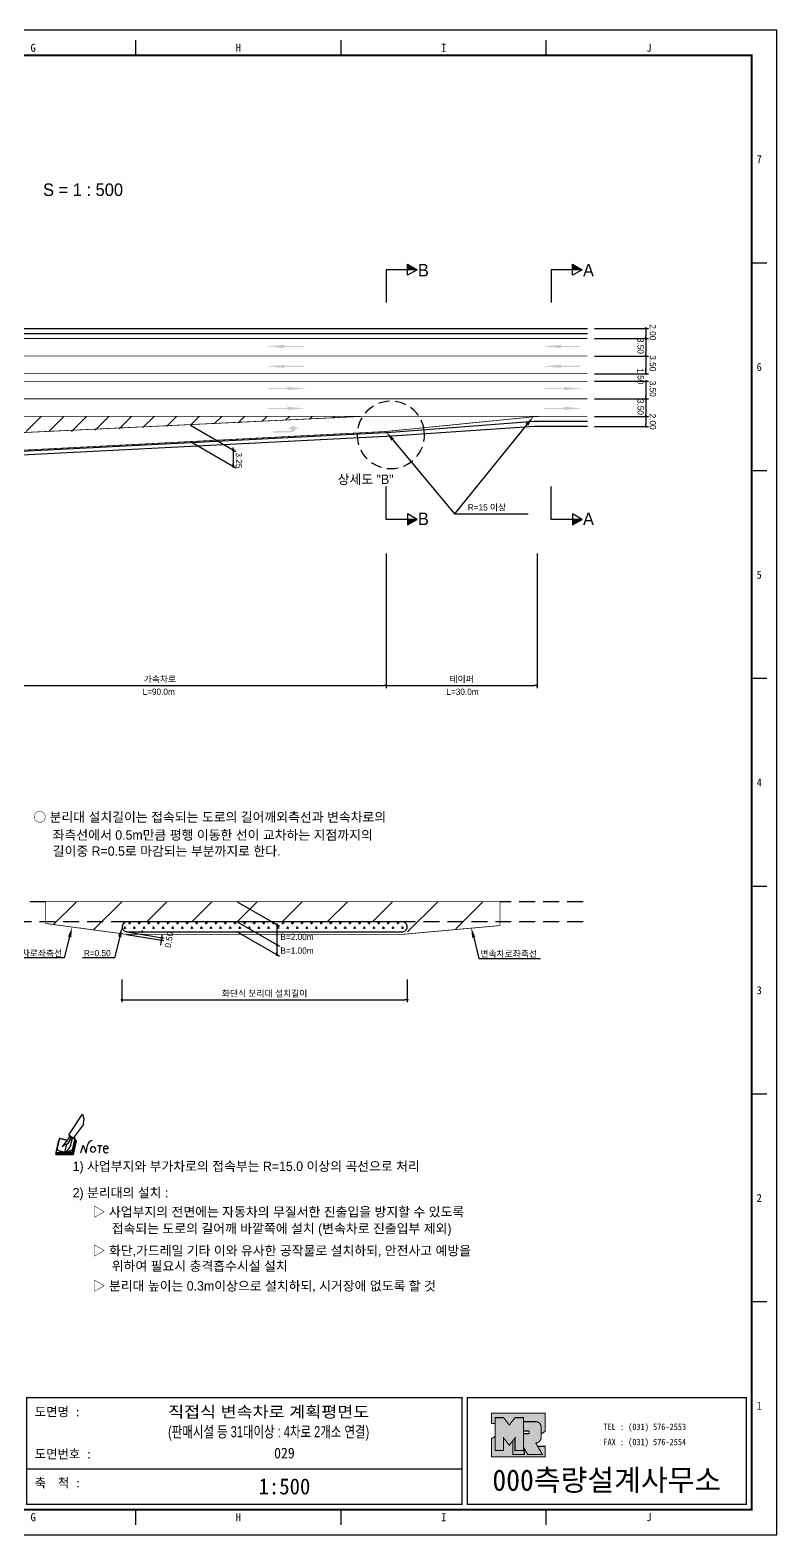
# Model space of a CAD drawing. Header units: millimetres. Extents: x 584 to 1007, y -2 to 297.
# Drawn here: x 858.5 to 1007, y -1.9 to 297.4 of the extents above; entities that cross this region are included whole.
import ezdxf
from ezdxf.enums import TextEntityAlignment as Align

# ---------------------------------------------------------------- set-up
doc = ezdxf.new("R2010")
doc.units = ezdxf.units.MM
doc.linetypes.add('HIDDEN', pattern=[9.525, 6.35, -3.175])
for name, color, linetype in [('CC-GSTR-0004', 4, 'Continuous'), ('CM-LANE-0030', 30, 'Continuous'), ('CZ-DIMT-0002', 7, 'Continuous'), ('CZ-LIN1-0007', 7, 'Continuous'), ('CZ-LIN2-0003', 3, 'Continuous'), ('CZ-LINE-0001', 7, 'Continuous'), ('CZ-TEXT-BOX0', 7, 'Continuous'), ('TITLE', 7, 'Continuous')]:
    doc.layers.add(name, color=color, linetype=linetype)
doc.styles.add('돋움', font='')
doc.styles.add('돋음체', font='')
doc.styles.get('돋움').set_extended_font_data('Dotum')
doc.styles.get('돋음체').set_extended_font_data('DotumChe')

# ---------------------------------------------------------------- blocks, each defined once
blk = doc.blocks.new('note')
for p, q in [((0.85, 3.5), (3.53, 7.57)), ((3.53, 7.57), (3.8, 6.64)), ((3.8, 6.64), (3.69, 5.72)), ((1, 3.1), (0.75, 2.77)), ((0.85, 3.5), (1.8, 2.79)), ((1, 3.4), (0.85, 3.21)), ((0.85, 3.21), (1.52, 2.71)), ((1.8, 2.79), (3.74, 5.46)), ((3.69, 5.72), (3.74, 5.46)), ((-1.24, 2.36), (-1.77, 0)), ((-1.77, 0), (1.77, 0)), ((-1.77, 0), (-1.77, -0.3)), ((-1.53, 0.52), (-1.55, 0.54)), ((-1.01, 2.9), (-1.53, 0.52)), ((-1.48, 0.48), (-1.53, 0.52)), ((-1.43, 0.44), (-1.48, 0.48)), ((-1.38, 0.41), (-1.43, 0.44)), ((-1.33, 0.4), (-1.38, 0.41)), ((-1.27, 0.37), (-1.33, 0.4)), ((-1.22, 0.35), (-1.27, 0.37)), ((-1.13, 2.36), (-1.24, 2.36)), ((-1.17, 0.33), (-1.22, 0.35)), ((-1.12, 0.32), (-1.17, 0.33)), ((-1.02, 0.25), (-1.12, 0.32)), ((-0.97, 0.22), (-1.02, 0.25)), ((-1, 2.9), (-1.01, 2.9)), ((-0.98, 2.85), (-1, 2.9)), ((-0.95, 2.8), (-0.98, 2.85)), ((-0.93, 0.21), (-0.97, 0.22)), ((-0.9, 2.75), (-0.95, 2.8)), ((-0.88, 0.19), (-0.93, 0.21)), ((-0.85, 2.72), (-0.9, 2.75)), ((-0.8, 0.18), (-0.88, 0.19)), ((-0.79, 2.69), (-0.85, 2.72)), ((-0.75, 0.17), (-0.8, 0.18)), ((-0.74, 2.68), (-0.79, 2.69)), ((-0.7, 0.16), (-0.75, 0.17)), ((-0.69, 2.65), (-0.74, 2.68)), ((-0.64, 0.15), (-0.7, 0.16)), ((-0.64, 2.65), (-0.69, 2.65)), ((-0.59, 2.63), (-0.64, 2.65)), ((-0.58, 0.14), (-0.64, 0.15)), ((-0.54, 2.62), (-0.59, 2.63)), ((-0.53, 0.13), (-0.58, 0.14)), ((-0.48, 2.61), (-0.54, 2.62)), ((-0.48, 0.12), (-0.53, 0.13)), ((-0.43, 2.61), (-0.48, 2.61)), ((-0.43, 0.11), (-0.48, 0.12)), ((0.75, 2.77), (-0.46, 1.16)), ((0.37, 2.24), (-0.46, 1.16)), ((-0.46, 1.16), (-0.08, 1.47)), ((-0.38, 2.59), (-0.43, 2.61)), ((-0.38, 0.08), (-0.43, 0.11)), ((-0.33, 2.59), (-0.38, 2.59)), ((-0.29, 0.06), (-0.38, 0.08)), ((-0.27, 2.58), (-0.33, 2.59)), ((-0.23, 0.05), (-0.29, 0.06)), ((-0.22, 2.57), (-0.27, 2.58)), ((-0.16, 0.04), (-0.23, 0.05)), ((-0.17, 2.56), (-0.22, 2.57)), ((-0.12, 2.55), (-0.17, 2.56)), ((-0.11, 0.03), (-0.16, 0.04)), ((-0.07, 2.53), (-0.12, 2.55)), ((-0.04, 0.02), (-0.11, 0.03)), ((-0.08, 1.47), (0.72, 1.75)), ((-0.01, 2.51), (-0.07, 2.53)), ((-0.05, -0.3), (-0.05, 0)), ((0, 0), (-0.04, 0.02)), ((0.04, 2.5), (-0.01, 2.51)), ((0.37, 1.63), (0, 0)), ((0, 0), (1.6, 0.53)), ((0, 0), (1.65, 0.18)), ((0, 0.01), (0.06, 0.04)), ((0, -0.3), (0, 0)), ((0.09, 2.48), (0.04, 2.5)), ((0.05, -0.3), (0.05, 0)), ((0.06, 0.04), (0.11, 0.07)), ((0.14, 2.48), (0.09, 2.48)), ((0.11, 0.07), (0.16, 0.09)), ((0.2, 2.47), (0.14, 2.48)), ((0.16, 0.09), (0.21, 0.12)), ((0.26, 2.43), (0.18, 2.46)), ((0.21, 0.12), (0.27, 0.14)), ((0.34, 2.4), (0.26, 2.43)), ((0.27, 0.14), (0.36, 0.19)), ((0.45, 2.37), (0.34, 2.4)), ((0.36, 0.19), (0.41, 0.22)), ((0.41, 0.22), (0.46, 0.27)), ((0.46, 0.27), (0.51, 0.3)), ((0.51, 0.3), (0.56, 0.34)), ((0.56, 0.34), (0.6, 0.4)), ((0.6, 0.4), (0.64, 0.45)), ((0.64, 0.45), (0.67, 0.51)), ((0.67, 0.51), (0.74, 0.58)), ((0.72, 1.75), (1.16, 2.53)), ((0.74, 0.58), (0.79, 0.63)), ((0.79, 0.63), (0.83, 0.68)), ((0.83, 0.68), (0.86, 0.73)), ((0.86, 0.73), (0.89, 0.79)), ((0.89, 0.84), (0.92, 0.89)), ((0.89, 0.79), (0.89, 0.84)), ((0.92, 0.89), (0.96, 0.95)), ((0.96, 0.95), (1.01, 0.97)), ((1.47, 2.74), (1.01, 0.97)), ((1.16, 2.53), (1.37, 2.82)), ((2.13, 2.84), (1.44, 2.63)), ((1.52, 2.71), (1.66, 2.9)), ((1.6, 0.53), (2.13, 2.84)), ((1.65, 0.18), (2.19, 2.48)), ((1.77, 0), (2.3, 2.36)), ((1.77, -0.3), (2.3, 2.07)), ((1.77, -0.38), (2.3, 1.99)), ((1.77, -0.44), (2.3, 1.93)), ((1.77, 0), (1.77, -0.3)), ((2.19, 2.48), (2.04, 2.47)), ((2.3, 2.36), (2.16, 2.36)), ((2.3, 2.36), (2.3, 2.07)), ((3.21, -0.08), (3.68, 1.4)), ((3.68, 1.4), (4.26, -0.14)), ((4.26, -0.14), (4.56, 1.44)), ((6.55, 1.34), (7.46, 1.34)), ((7.01, 1.34), (6.87, -0.11)), ((7.71, 0.77), (7.71, 0.55)), ((7.71, 0.77), (8.67, 0.77)), ((-1.77, -0.3), (1.77, -0.3)), ((-1.77, -0.43), (-1.77, -0.3)), ((-1.77, -0.37), (1.77, -0.37)), ((-1.77, -0.43), (1.77, -0.43))]:
    blk.add_line(p, q)
for centre, major_axis, start_param, end_param in [((0.4, 2.31), (0.0702, 0.0702), 3.283946, 6.425539), ((5.68, 1.23), (-0.806, 0.806), -0.591174, 0.597824), ((5.66, 0.58), (-0.378, 0.378), 3.926991, 10.210176), ((8.3, 0.49), (0.422, 0.422), 2.265602, 4.634911), ((8.19, 0.77), (-0.342, 0.342), 3.926991, 7.068583)]:
    blk.add_ellipse(centre, major_axis=major_axis, ratio=1, start_param=start_param, end_param=end_param)
blk = doc.blocks.new('_Dot')
at = {"color": 0, "linetype": 'ByBlock', "lineweight": -2}
blk.add_line((-0.5, 0), (-1, 0), dxfattribs=at)
at = {"color": 0, "linetype": 'ByBlock', "const_width": 0.5}
blk.add_lwpolyline([(-0.25, 0, 1), (0.25, 0, 1)], format="xyb", close=True, dxfattribs=at)

msp = doc.modelspace()

# ---------------------------------------------------------------- hatches: boundary and pattern name
at = {"layer": 'CM-LANE-0030'}
h = msp.add_hatch(dxfattribs=at)
h.set_pattern_fill('ANSI31', color=256, style=0)
h.set_pattern_definition([(45, (-1391.6564, 451.2715), (-2.245064, 2.245064), [])])
h.paths.add_polyline_path([(656.85, 220.57), (685.54, 217.57), (690.34, 217.57), (690.32, 217.57, -0.949204), (690.37, 218.57), (856.38, 218.57, -0.974596), (856.4, 217.57), (856.39, 217.57), (866.11, 217.57), (924.36, 220.57)])
at = {"layer": 'CZ-LIN1-0007'}
for points in [[(909.05, 234.82), (909.05, 234.6), (912.87, 234.6), (912.87, 234.39), (909.05, 234.39), (909.05, 234.17), (905.4, 234.49)], [(964.05, 234.82), (964.05, 234.6), (967.87, 234.6), (967.87, 234.39), (964.05, 234.39), (964.05, 234.17), (960.4, 234.49)], [(909.05, 230.86), (909.05, 230.64), (912.87, 230.64), (912.87, 230.43), (909.05, 230.43), (909.05, 230.21), (905.4, 230.53)], [(964.05, 230.86), (964.05, 230.64), (967.87, 230.64), (967.87, 230.43), (964.05, 230.43), (964.05, 230.21), (960.4, 230.53)], [(909.66, 226.44), (909.66, 226.22), (905.83, 226.22), (905.83, 226.01), (909.66, 226.01), (909.66, 225.8), (913.31, 226.12)], [(964.66, 226.44), (964.66, 226.22), (960.83, 226.22), (960.83, 226.01), (964.66, 226.01), (964.66, 225.8), (968.31, 226.12)], [(909.66, 222.48), (909.66, 222.27), (905.83, 222.27), (905.83, 222.05), (909.66, 222.05), (909.66, 221.84), (913.31, 222.16)], [(964.66, 222.48), (964.66, 222.27), (960.83, 222.27), (960.83, 222.05), (964.66, 222.05), (964.66, 221.84), (968.31, 222.16)], [(910.27, 217.38, 0.267976), (911.3, 218.07), (911.93, 218.07), (910.75, 218.72), (909.81, 218.08), (910.5, 218.07, -0.504994), (910.2, 217.65), (906.73, 217.63), (906.73, 217.36)]]:
    msp.add_hatch(color=256, dxfattribs=at).paths.add_polyline_path(points)
at = {"layer": 'CZ-LIN2-0003'}
h = msp.add_hatch(dxfattribs=at)
h.set_pattern_fill('CROSS', color=256, scale=0.15, style=0)
h.set_pattern_definition([(0, (-1466.0634, 574.1323), (0.9525, 0.9525), [0.47625, -1.42875]), (90, (-1465.8253, 573.8942), (-0.9525, 0.9525), [0.47625, -1.42875])])
h.paths.add_polyline_path([(877.78, 120.03, 0.868933), (877.5, 118.07, -0.000934), (877.64, 118.03), (932.64, 118.03, -0.000934), (932.77, 118.07, 0.868933), (932.5, 120.03)])
at = {"layer": 'CZ-LINE-0001'}
for points in [[(933.54, 250.84), (933.54, 249.74), (935.44, 249.74)], [(966.37, 250.84), (966.37, 249.74), (968.27, 249.74)], [(935.44, 200.07), (933.54, 200.07), (933.54, 198.97)], [(968.27, 200.07), (966.37, 200.07), (966.37, 198.97)]]:
    msp.add_hatch(color=256, dxfattribs=at).paths.add_polyline_path(points)
at = {"layer": 'TITLE', "ltscale": 150}
h = msp.add_hatch(color=8, dxfattribs=at)
edge = h.paths.add_edge_path()
edge.add_line((960.92, 22.28), (950.25, 22.28))
edge.add_line((950.25, 22.28), (950.25, 20.2))
edge.add_line((950.25, 20.2), (950.96, 20.2))
edge.add_line((950.96, 20.2), (950.96, 21.37))
edge.add_line((950.96, 21.37), (952.65, 21.37))
edge.add_line((952.65, 21.37), (953.78, 19.92))
edge.add_line((953.78, 19.92), (954.91, 21.37))
edge.add_line((954.91, 21.37), (956.6, 21.37))
edge.add_line((956.6, 21.37), (956.6, 20.58))
edge.add_line((956.6, 20.58), (959.04, 20.58))
edge.add_arc((959.04, 19.51), 1.07, 0, 90, ccw=False)
edge.add_line((960.1, 19.51), (960.1, 18.14))
edge.add_line((960.1, 18.14), (960.92, 18.65))
edge.add_line((960.92, 18.65), (960.92, 22.28))
h.paths.add_polyline_path([(954.46, 16.76), (953.78, 15.88), (952.65, 17.33), (952.65, 14.82), (950.96, 14.82), (950.96, 17.66), (950.25, 17.22), (950.25, 13.59), (960.92, 13.59), (960.92, 15.67), (959.42, 15.67), (960.38, 14.02), (957.47, 14.02), (956.77, 15.23), (956.77, 14.02), (954.46, 14.02)])
msp.add_hatch(color=5, dxfattribs=at).paths.add_polyline_path([(956.6, 21.37), (954.91, 21.37), (953.78, 19.92), (952.65, 21.37), (950.96, 21.37), (950.96, 14.82), (952.65, 14.82), (952.65, 17.33), (953.78, 15.88), (954.91, 17.33), (954.91, 14.82), (956.6, 14.82)])
h = msp.add_hatch(color=161, dxfattribs=at)
edge = h.paths.add_edge_path()
edge.add_arc((959.04, 19.51), 1.07, 360, 450)
edge.add_line((959.04, 20.58), (956.6, 20.58))
edge.add_line((956.6, 20.58), (956.6, 18.72))
edge.add_line((956.6, 18.72), (957.59, 18.72))
edge.add_arc((957.59, 18.61), 0.113, 0, 90, ccw=False)
edge.add_line((957.71, 18.61), (957.71, 18.3))
edge.add_arc((957.59, 18.3), 0.113, 270, 360, ccw=False)
edge.add_line((957.59, 18.19), (956.6, 18.19))
edge.add_line((956.6, 18.19), (956.6, 14.82))
edge.add_line((956.6, 14.82), (954.91, 14.82))
edge.add_line((954.91, 14.82), (954.91, 17.33))
edge.add_line((954.91, 17.33), (954.46, 16.76))
edge.add_line((954.46, 16.76), (954.46, 14.02))
edge.add_line((954.46, 14.02), (956.77, 14.02))
edge.add_line((956.77, 14.02), (956.77, 15.23))
edge.add_line((956.77, 15.23), (957.47, 14.02))
edge.add_line((957.47, 14.02), (960.38, 14.02))
edge.add_line((960.38, 14.02), (959.04, 16.34))
edge.add_arc((959.04, 17.4), 1.07, 270, 360)
edge.add_line((960.1, 17.4), (960.1, 19.51))

# ---------------------------------------------------------------- linework, layer by layer
at = {"color": 0, "linetype": 'ByBlock', "lineweight": -2}
for p, q in [((980.94, 237.82), (980.94, 237.57)), ((980.94, 236.32), (980.94, 236.57)), ((980.94, 235.82), (980.94, 235.57)), ((980.94, 232.82), (980.94, 233.07)), ((980.94, 232.32), (980.94, 232.07)), ((980.94, 229.32), (980.94, 229.57)), ((980.94, 229.32), (980.94, 229.57)), ((980.94, 227.32), (980.94, 227.07)), ((980.94, 227.32), (980.94, 227.07)), ((980.94, 224.32), (980.94, 224.57)), ((980.94, 223.82), (980.94, 223.57)), ((980.94, 220.82), (980.94, 221.07)), ((980.94, 220.32), (980.94, 220.07)), ((980.94, 218.82), (980.94, 219.07)), ((898.86, 214.16), (898.86, 214.41)), ((898.86, 213.66), (898.86, 213.41)), ((898.86, 210.91), (898.86, 211.16)), ((884.72, 117.11), (884.76, 117.35)), ((907.57, 119.2), (907.57, 118.95)), ((884.56, 116.12), (884.51, 115.88)), ((907.57, 115.2), (907.57, 114.95)), ((907.57, 113.7), (907.57, 113.95))]:
    msp.add_line(p, q, dxfattribs=at)
at = {"color": 0, "linetype": 'ByBlock', "const_width": 0.25}
for points in [[(980.94, 237.94, 1), (980.94, 238.19, 1)], [(980.94, 236.19, 1), (980.94, 235.94, 1)], [(980.94, 235.94, 1), (980.94, 236.19, 1)], [(980.94, 232.69, 1), (980.94, 232.44, 1)], [(980.94, 232.44, 1), (980.94, 232.69, 1)], [(980.94, 229.19, 1), (980.94, 228.94, 1)], [(980.94, 229.19, 1), (980.94, 228.94, 1)], [(980.94, 227.44, 1), (980.94, 227.69, 1)], [(980.94, 227.44, 1), (980.94, 227.69, 1)], [(980.94, 224.19, 1), (980.94, 223.94, 1)], [(980.94, 223.94, 1), (980.94, 224.19, 1)], [(980.94, 220.44, 1), (980.94, 220.69, 1)], [(980.94, 220.69, 1), (980.94, 220.44, 1)], [(980.94, 218.69, 1), (980.94, 218.44, 1)], [(898.86, 214.04, 1), (898.86, 213.79, 1)], [(898.86, 213.79, 1), (898.86, 214.04, 1)], [(898.86, 210.79, 1), (898.86, 210.54, 1)], [(884.7, 116.98, 1), (884.66, 116.74, 1)], [(907.57, 119.32, 1), (907.57, 119.57, 1)], [(884.58, 116.24, 1), (884.62, 116.49, 1)], [(907.57, 115.32, 1), (907.57, 115.57, 1)], [(907.57, 113.57, 1), (907.57, 113.32, 1)]]:
    msp.add_lwpolyline(points, format="xyb", close=True, dxfattribs=at)
at = {"layer": 'CC-GSTR-0004'}
for points in [[(629.3, 238.07), (969.3, 238.07)], [(629.3, 237.07), (969.3, 237.07)]]:
    msp.add_lwpolyline(points, dxfattribs=at)
for points in [[(969.3, 219.57), (959.86, 219.57, 0.01872), (958.73, 219.53), (929.47, 217.33, -0.005853), (929.12, 217.31), (848.94, 213.18, 0.185887), (839.48, 208.4)], [(969.3, 218.57), (959.79, 218.57, 0.016655), (958.8, 218.54), (929.41, 216.58), (929.41, 216.58, -0.003788), (929.18, 216.56), (929.18, 216.56), (849, 212.43, 0.185554), (840.04, 207.9)]]:
    msp.add_lwpolyline(points, format="xyb", dxfattribs=at)
at = {"layer": 'CM-LANE-0030'}
for p, q in [((863.15, 119.47), (867.71, 124.03)), ((871.01, 118.35), (876.69, 124.03)), ((881.67, 120.03), (885.67, 124.03)), ((890.65, 120.03), (894.65, 124.03)), ((899.63, 120.03), (903.63, 124.03)), ((908.61, 120.03), (912.61, 124.03)), ((917.59, 120.03), (921.59, 124.03)), ((926.58, 120.03), (930.58, 124.03)), ((933.56, 118.03), (939.56, 124.03)), ((943.14, 118.63), (948.54, 124.03))]:
    msp.add_line(p, q, dxfattribs=at)
at = {"layer": 'CM-LANE-0030', "const_width": 0.15}
for points in [[(629.3, 229.07), (969.3, 229.07)], [(629.3, 227.57), (969.3, 227.57)]]:
    msp.add_lwpolyline(points, dxfattribs=at)
msp.add_lwpolyline([(856.37, 217.32), (690.42, 217.32), (656.85, 220.57), (924.36, 220.57)], close=True, dxfattribs=at)
msp.add_lwpolyline([(951.95, 124.03), (951.95, 119.28), (932.56, 117.53, 0.022569), (932.56, 117.53), (877.64, 117.53, 0.006704), (877.64, 117.53), (861.59, 119.69), (861.59, 124.03)], format="xyb", close=True, dxfattribs=at)
at = {"layer": 'CZ-LIN1-0007', "const_width": 0.15}
msp.add_lwpolyline([(629.3, 236.07), (969.3, 236.07)], dxfattribs=at)
at = {"layer": 'CZ-LIN1-0007', "linetype": 'HIDDEN', "const_width": 0.15}
for points in [[(629.3, 232.57), (969.3, 232.57)], [(629.3, 224.07), (969.3, 224.07)], [(924.36, 220.57), (960.04, 220.57)]]:
    msp.add_lwpolyline(points, dxfattribs=at)
at = {"layer": 'CZ-LIN1-0007', "const_width": 0.15}
msp.add_lwpolyline([(969.3, 220.57), (960.04, 220.57, 0.024922), (958.55, 220.49), (929.65, 217.61), (929.65, 217.61, -0.012053), (928.93, 217.55), (928.93, 217.55), (848.92, 213.43, 0.185992), (839.3, 208.57)], format="xyb", dxfattribs=at)
at = {"layer": 'CZ-LIN2-0003'}
msp.add_lwpolyline([(932.64, 118.03, -0.000934), (932.77, 118.07, 0.868933), (932.5, 120.03), (877.78, 120.03, 0.868933), (877.5, 118.07, -0.000934), (877.64, 118.03)], format="xyb", close=True, dxfattribs=at)
at = {"layer": 'CZ-LINE-0001'}
for p, q in [((935.44, 249.74), (929.3, 249.74)), ((929.3, 249.74), (929.3, 243.2)), ((933.54, 248.64), (933.54, 250.84)), ((933.54, 250.84), (935.44, 249.74)), ((935.44, 249.74), (933.54, 248.64)), ((968.27, 249.74), (962.13, 249.74)), ((962.13, 249.74), (962.13, 243.2)), ((966.37, 248.64), (966.37, 250.84)), ((966.37, 250.84), (968.27, 249.74)), ((968.27, 249.74), (966.37, 248.64)), ((970.72, 238.07), (981.44, 238.07)), ((980.94, 237.57), (980.94, 236.57)), ((970.72, 236.07), (981.44, 236.07)), ((970.72, 236.07), (981.44, 236.07)), ((980.94, 235.57), (980.94, 233.07)), ((970.72, 232.57), (981.44, 232.57)), ((970.72, 232.57), (981.44, 232.57)), ((980.94, 232.07), (980.94, 229.57)), ((970.72, 229.07), (981.44, 229.07)), ((970.72, 229.07), (981.44, 229.07)), ((970.72, 227.57), (981.44, 227.57)), ((970.72, 227.57), (981.44, 227.57)), ((980.94, 229.57), (980.94, 230.07)), ((980.94, 227.07), (980.94, 224.57)), ((980.94, 227.07), (980.94, 226.57)), ((970.72, 224.07), (981.44, 224.07)), ((970.72, 224.07), (981.44, 224.07)), ((980.94, 223.57), (980.94, 221.07)), ((890.36, 218.82), (899.36, 213.62)), ((970.72, 220.57), (981.44, 220.57)), ((970.72, 220.57), (981.44, 220.57)), ((970.72, 218.57), (981.44, 218.57)), ((980.94, 220.07), (980.94, 219.07)), ((890.36, 215.57), (899.36, 210.37)), ((898.86, 213.41), (898.86, 210.41)), ((929.3, 200.07), (929.3, 206.61)), ((962.13, 200.07), (962.13, 206.61)), ((935.44, 200.07), (933.54, 201.17)), ((933.54, 201.17), (933.54, 198.97)), ((942.9, 201.22), (957.53, 201.22)), ((968.27, 200.07), (966.37, 201.17)), ((966.37, 201.17), (966.37, 198.97)), ((935.44, 200.07), (929.3, 200.07)), ((933.54, 198.97), (935.44, 200.07)), ((968.27, 200.07), (962.13, 200.07)), ((966.37, 198.97), (968.27, 200.07)), ((929.3, 193.31), (929.3, 166.53)), ((929.3, 193.31), (929.3, 166.53)), ((959.3, 193.31), (959.3, 166.53)), ((839.8, 167.03), (928.8, 167.03)), ((929.8, 167.03), (958.8, 167.03)), ((899.63, 124.03), (908.07, 119.16)), ((899.63, 120.03), (908.07, 115.16)), ((877.64, 117.53), (885.09, 116.29)), ((877.72, 118.02), (885.17, 116.78)), ((880.76, 117.77), (880.85, 118.27)), ((899.63, 118.03), (908.07, 113.16)), ((907.57, 119.45), (907.57, 113.45)), ((884.51, 115.88), (884.43, 115.38)), ((876.73, 108.55), (876.73, 104.01)), ((933.5, 108.55), (933.5, 104.01)), ((877.23, 104.51), (933, 104.51))]:
    msp.add_line(p, q, dxfattribs=at)
at = {"layer": 'CZ-LINE-0001', "linetype": 'HIDDEN', "ltscale": 0.35}
msp.add_line((936.87, 217.67), (936.87, 217.67), dxfattribs=at)
at = {"layer": 'CZ-LINE-0001', "linetype": 'HIDDEN', "ltscale": 0.5}
for p, q in [((861.59, 124.03), (845.07, 124.03)), ((968.47, 124.03), (951.95, 124.03)), ((877.78, 120.03), (845.07, 120.03)), ((968.47, 120.03), (932.5, 120.03))]:
    msp.add_line(p, q, dxfattribs=at)
at = {"layer": 'CZ-LINE-0001'}
for points in [[(957.29, 218.94), (942.9, 201.22)], [(930.58, 215.96), (942.9, 201.22)], [(866.33, 117.01), (865.28, 112.83), (853.05, 112.83)], [(876.29, 117.05), (875.24, 112.87), (868.9, 112.87)]]:
    msp.add_lwpolyline(points, dxfattribs=at)
at = {"layer": 'CZ-LINE-0001', "extrusion": (0, 0, -1)}
msp.add_lwpolyline([(-946.7, 116.92), (-947.75, 112.74), (-959.98, 112.74)], dxfattribs=at)
at = {"layer": 'CZ-LINE-0001', "linetype": 'HIDDEN', "ltscale": 0.35}
msp.add_arc((930.22, 216.89), 6.7, 6.7667, 6.749, dxfattribs=at)
at = {"layer": 'CZ-LINE-0001'}
for points in [[(957.03, 219.15), (958.55, 220.49), (957.55, 218.73)], [(930.33, 215.74), (929.3, 217.49), (930.84, 216.17)], [(866.01, 117.09), (866.82, 118.95), (866.65, 116.93)], [(875.97, 117.13), (876.78, 118.99), (876.61, 116.96)]]:
    msp.add_solid(points, dxfattribs=at)
at = {"layer": 'CZ-LINE-0001', "extrusion": (0, 0, -1)}
msp.add_solid([(-947.02, 117), (-946.21, 118.86), (-946.38, 116.84)], dxfattribs=at)
at = {"layer": 'TITLE', "color": 7, "linetype": 'Continuous'}
for p, q in [((879.49, 292.39), (879.49, 295.41)), ((920.32, 292.39), (920.32, 295.41)), ((961.14, 292.39), (961.14, 295.41)), ((1004.99, 251.06), (1001.97, 251.06)), ((1004.99, 209.73), (1001.97, 209.73)), ((1004.99, 168.4), (1001.97, 168.4)), ((1004.99, 127.07), (1001.97, 127.07)), ((1004.99, 85.74), (1001.97, 85.74)), ((1004.99, 44.41), (1001.97, 44.41)), ((879.49, 0.06), (879.49, 3.08)), ((920.32, 0.06), (920.32, 3.08)), ((961.14, 0.06), (961.14, 3.08))]:
    msp.add_line(p, q, dxfattribs=at)
at = {"layer": 'TITLE', "ltscale": 150}
msp.add_line((857.79, 11.22), (944.4, 11.22), dxfattribs=at)
at = {"layer": 'TITLE'}
msp.add_line((1002.08, 3.08), (593.22, 3.08), dxfattribs=at)
msp.add_lwpolyline([(583.64, -1.95), (1007, -1.95), (1007, 297.43), (583.64, 297.43)], close=True, dxfattribs=at)
at = {"layer": 'TITLE', "linetype": 'Continuous', "const_width": 0.403}
msp.add_lwpolyline([(593.72, 3.08), (593.72, 292.39), (1001.97, 292.39), (1001.97, 3.08)], close=True, dxfattribs=at)
at = {"layer": 'TITLE', "ltscale": 150}
for points, const_width in [([(857.79, 25.37), (944.4, 25.37), (944.4, 4.15), (857.79, 4.15)], 0.265), ([(1000.9, 25.37), (1000.9, 4.15), (945.46, 4.15), (945.46, 25.37), (1000.9, 25.37)], 0.265), ([(956.6, 21.37), (954.91, 21.37), (953.78, 19.92), (952.65, 21.37), (950.96, 21.37), (950.96, 14.82), (952.65, 14.82), (952.65, 17.33), (953.78, 15.88), (954.91, 17.33), (954.91, 14.82), (956.6, 14.82)], 0.212), ([(954.46, 16.76), (953.78, 15.88), (952.65, 17.33), (952.65, 14.82), (950.96, 14.82), (950.96, 17.66), (950.25, 17.22), (950.25, 13.59), (960.92, 13.59), (960.92, 15.67), (959.42, 15.67), (960.38, 14.02), (957.47, 14.02), (956.77, 15.23), (956.77, 14.02), (954.46, 14.02)], 0.212)]:
    msp.add_lwpolyline(points, close=True, dxfattribs=dict(at, const_width=const_width))
at = {"layer": 'TITLE', "ltscale": 150, "const_width": 0.212}
for points in [[(960.92, 22.28), (950.25, 22.28), (950.25, 20.2), (950.96, 20.2), (950.96, 21.37), (952.65, 21.37), (953.78, 19.92), (954.91, 21.37), (956.6, 21.37), (956.6, 20.58), (959.04, 20.58, -0.414214), (960.1, 19.51), (960.1, 18.14), (960.92, 18.65)], [(960.1, 19.51, 0.414214), (959.04, 20.58), (956.6, 20.58), (956.6, 18.72), (957.59, 18.72, -0.414214), (957.71, 18.61), (957.71, 18.3, -0.414214), (957.59, 18.19), (956.6, 18.19), (956.6, 14.82), (954.91, 14.82), (954.91, 17.33), (954.46, 16.76), (954.46, 14.02), (956.77, 14.02), (956.77, 15.23), (957.47, 14.02), (960.38, 14.02), (959.04, 16.34, 0.414214), (960.1, 17.4)]]:
    msp.add_lwpolyline(points, format="xyb", close=True, dxfattribs=at)

# ---------------------------------------------------------------- block references
at = {"layer": 'CZ-LINE-0001', "xscale": 0.5, "yscale": 0.5, "zscale": 0.5}
for p in [(929.3, 167.03), (959.3, 167.03), (933.5, 104.51)]:
    msp.add_blockref('_Dot', p, dxfattribs=at)
at = {"layer": 'CZ-LINE-0001', "xscale": 0.5, "yscale": 0.5, "zscale": 0.5, "rotation": 180}
for p in [(929.3, 167.03), (876.73, 104.51)]:
    msp.add_blockref('_Dot', p, dxfattribs=at)
at = {"layer": 'CZ-TEXT-BOX0'}
msp.add_blockref('note', (865.34, 74.16), dxfattribs=at)

# ---------------------------------------------------------------- texts
at = {"layer": 'CZ-DIMT-0002', "style": '돋움'}
for s, height, p in [('B', 2.5, (936.69, 249.66)), ('A', 2.5, (969.53, 249.66)), ('상세도 "B"', 1.875, (925.21, 208.06)), ('B', 2.5, (936.69, 200.2)), ('R=15 이상', 1.25, (949.33, 202.48)), ('A', 2.5, (969.53, 200.2)), ('L=90.0m', 1.25, (884.05, 165.8)), ('L=30.0m', 1.25, (944.47, 165.8))]:
    msp.add_text(s, height=height, dxfattribs=at).set_placement(p, align=Align.MIDDLE_CENTER)
for s, p in [('2.00', (981.7, 238.88)), ('3.50', (979.27, 236.19)), ('3.50', (981.7, 232.72)), ('1.50', (979.27, 230.13)), ('3.50', (981.7, 227.66)), ('3.50', (979.27, 224.05)), ('2.00', (981.7, 221.13))]:
    msp.add_text(s, height=1.25, rotation=270, dxfattribs=at).set_placement(p)
for s, p in [('○ 분리대 설치길이는 접속되는 도로의 길어깨외측선과 변속차로의', (859.12, 140.86)), ('좌측선에서 0.5m만큼 평행 이동한 선이 교차하는 지점까지의', (862.97, 137.3)), ('길이중 R=0.5로 마감되는 부분까지로 한다.', (862.97, 134.1)), ('1) 사업부지와 부가차로의 접속부는 R=15.0 이상의 곡선으로 처리', (866.94, 71.4)), ('2) 분리대의 설치 :', (866.94, 66.13)), ('▷ 사업부지의 전면에는 자동차의 무질서한 진출입을 방지할 수 있도록', (870.92, 62.33)), ('접속되는 도로의 길어깨 바깥쪽에 설치 (변속차로 진출입부 제외)', (874.71, 59.01)), ('▷ 화단,가드레일 기타 이와 유사한 공작물로 설치하되, 안전사고 예방을', (870.92, 54.61)), ('위하여 필요시 충격흡수시설 설치', (874.71, 51.54)), ('▷ 분리대 높이는 0.3m이상으로 설치하되, 시거장애 없도록 할 것', (870.92, 47.59))]:
    msp.add_text(s, height=1.875, dxfattribs=at).set_placement(p, align=Align.MIDDLE_LEFT)
for s, p in [('B=2.00m', (908.27, 116.39)), ('변속차로좌측선', (853.58, 113.14)), ('R=0.50', (869.18, 113.18)), ('B=1.00m', (908.27, 113.67)), ('변속차로좌측선', (948.03, 113.05))]:
    msp.add_text(s, height=1.25, dxfattribs=at).set_placement(p)
at = {"layer": 'CZ-DIMT-0002', "char_height": 1.25, "attachment_point": 5, "style": '돋움'}
for s, insert, rotation in [('3.25', (900.01, 211.81), 270), ('\\A1;0.50', (886.1, 116.46), 80.5236)]:
    msp.add_mtext(s, dxfattribs=dict(at, insert=insert, rotation=rotation))
at = {"layer": 'CZ-LINE-0001', "char_height": 1.25, "attachment_point": 5, "style": '돋움'}
for s, insert in [('\\A1;가속차로', (884.3, 168.23)), ('\\A1;테이퍼', (944.3, 168.23)), ('\\A1;화단식 분리대 설치길이', (905.11, 105.7))]:
    msp.add_mtext(s, dxfattribs=dict(at, insert=insert))
at = {"layer": 'TITLE', "color": 3, "linetype": 'Continuous', "style": '돋음체'}
for s, p in [('G', (859.08, 293.9)), ('H', (899.9, 293.9)), ('I', (940.73, 293.9)), ('J', (981.55, 293.9)), ('7', (1003.48, 271.73)), ('6', (1003.48, 230.4)), ('5', (1003.48, 189.07)), ('4', (1003.48, 147.74)), ('3', (1003.48, 106.41)), ('2', (1003.48, 65.08)), ('1', (1003.48, 23.75)), ('G', (859.08, 1.57)), ('H', (899.9, 1.57)), ('I', (940.73, 1.57)), ('J', (981.55, 1.57))]:
    msp.add_text(s, height=1.59, dxfattribs=at).set_placement(p, align=Align.MIDDLE)
at = {"layer": 'TITLE', "style": '돋움'}
msp.add_text('S = 1 : 500', height=2.5, dxfattribs=at).set_placement((861.05, 265.67), align=Align.MIDDLE_LEFT)
for s, width, p, p2 in [('직접식 변속차로 계획평면도', 1.010039, (885.92, 21.4), (925.92, 21.4)), ('(판매시설 등 31대이상 : 4차로 2개소 연결)', 0.658668, (885.92, 17.45), (925.92, 17.45))]:
    msp.add_text(s, height=2.25, dxfattribs=dict(at, width=width)).set_placement(p, p2, align=Align.FIT)
at = {"layer": 'TITLE', "style": '돋음체'}
for s, p in [('도면명 :', (859.39, 21.65)), ('도면번호 :', (859.39, 13.26)), ('축  척 :', (859.39, 7.51))]:
    msp.add_text(s, height=1.804, dxfattribs=at).set_placement(p)
at = {"layer": 'TITLE', "color": 180, "style": '돋음체'}
for s, p in [('TEL : (031) 576-2553', (972.49, 18.92)), ('FAX : (031) 576-2554', (972.49, 15.9))]:
    msp.add_text(s, height=1.2733, dxfattribs=at).set_placement(p)
at = {"layer": 'TITLE', "linetype": 'Continuous', "style": '돋음체'}
for s, height, p in [('029', 2.122, (909.06, 14.32)), ('1:500', 3.183, (909.06, 7.68))]:
    msp.add_text(s, height=height, dxfattribs=at).set_placement(p, align=Align.MIDDLE)
at = {"layer": 'TITLE', "color": 180, "style": '돋음체'}
msp.add_text('000측량설계사무소', height=4.244, dxfattribs=at).set_placement((973.18, 6.83), align=Align.CENTER)

doc.saveas('drawing.dxf')
